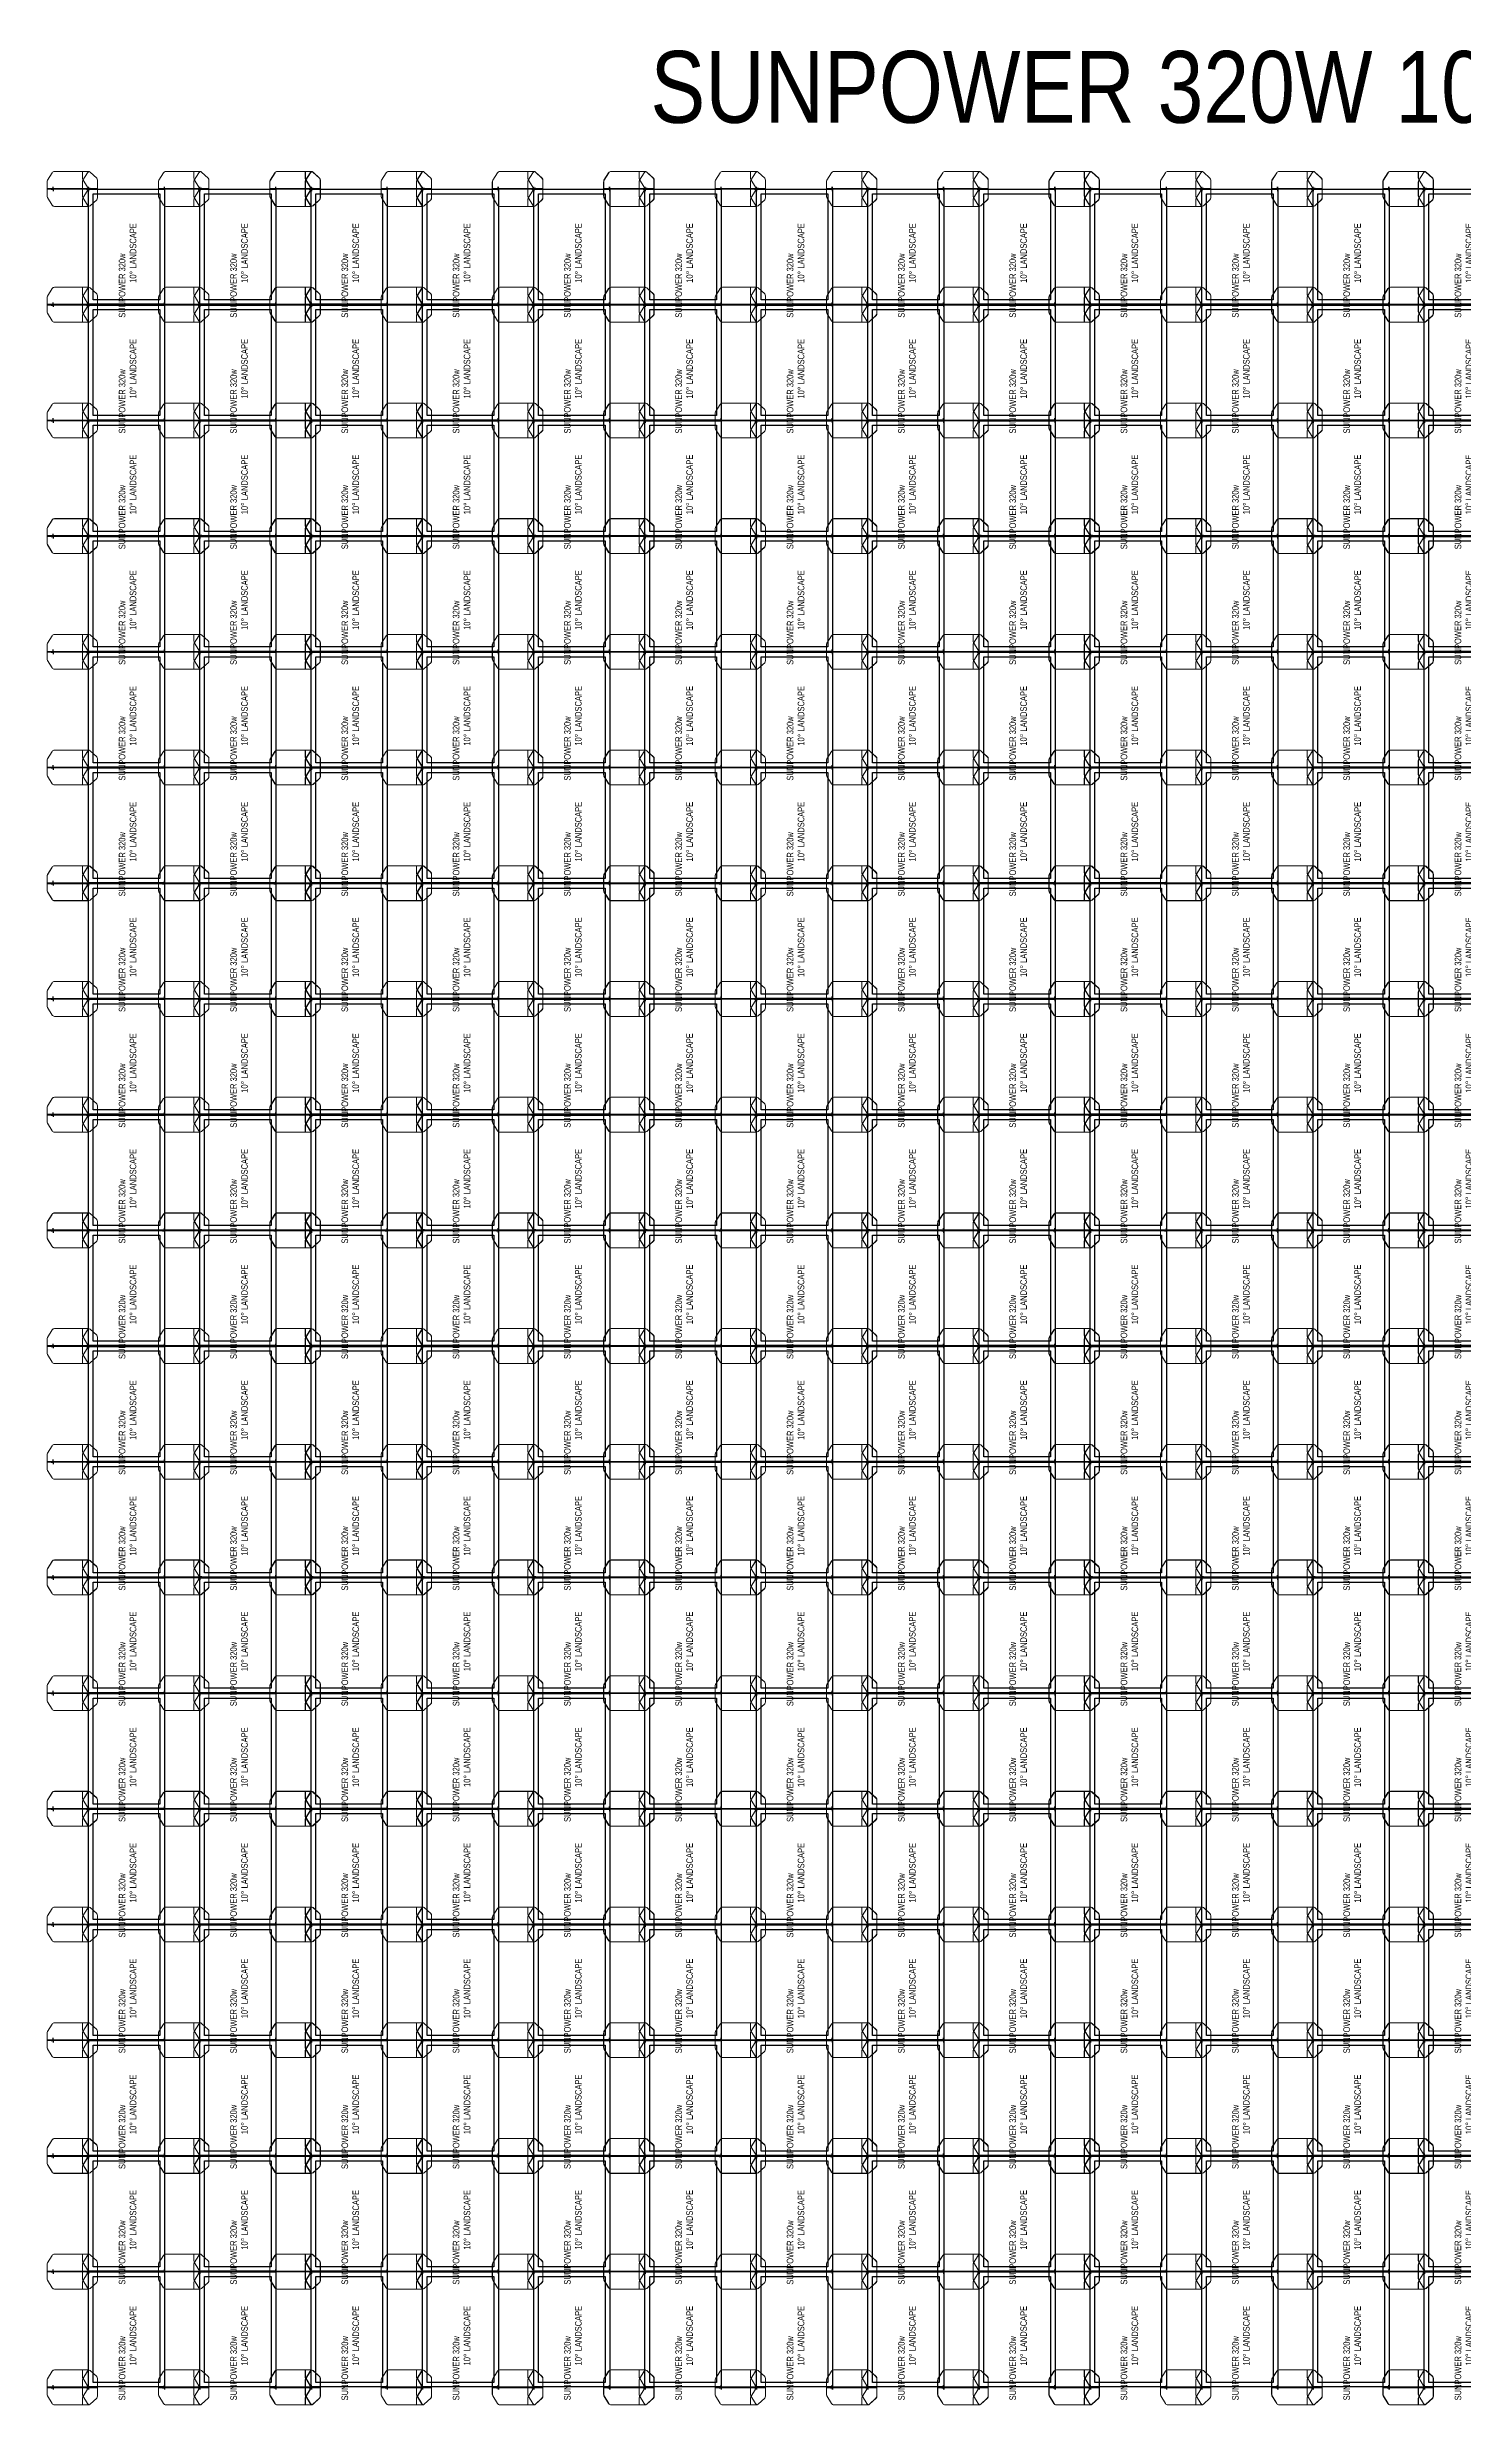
# Model space of a CAD drawing. Header units: feet. Extents: x 5003 to 6515, y 11783 to 13042.
# Drawn here: x 5003 to 5759, y 11783 to 13042 of the extents above; entities that cross this region are included whole.
import ezdxf

# ---------------------------------------------------------------- set-up
doc = ezdxf.new("R2010")
doc.units = ezdxf.units.FT
doc.header["$MEASUREMENT"] = 0
doc.layers.add('CANADIAN 255', color=7, linetype='Continuous')
doc.layers.add('E2-ECOFEET', color=1, linetype='Continuous', lineweight=5)
doc.styles.add('PAPER SPACE TXT', font='technic_.ttf', dxfattribs={"height": 0.125})
doc.styles.get("Standard").update_dxf_attribs({"font": 'calibri.ttf'})

# ---------------------------------------------------------------- blocks, each defined once
blk = doc.blocks.new('EcoFoot2+ single')
at = {"layer": 'Defpoints', "color": 251}
for points in [[(-0.2, 19.9), (-0.2, 18.9), (-1.2, 18.9)], [(0.2, 19.9), (0.2, 18.9), (1.2, 18.9)], [(-0.2, 1), (-0.2, 0), (-1.2, 0)], [(-0.2, -1), (-0.2, 0), (-1.2, 0)], [(0.2, 1), (0.2, 0), (1.2, 0)], [(0.2, -1), (0.2, 0), (1.2, 0)]]:
    blk.add_lwpolyline(points, dxfattribs=at)
for p in [(0, 18.9), (0, 0), (0, 0), (0, 0)]:
    blk.add_point(p, dxfattribs=at)
at = {"layer": 'E2-ECOFEET', "color": 42, "linetype": 'Continuous'}
for p, q in [((-0.2, -4.8), (-0.2, 22.1)), ((-0.2, 0.1), (-0.2, 17.2)), ((0.2, -4.8), (0.2, 22.1)), ((0.2, 0.1), (0.2, 17.2))]:
    blk.add_line(p, q, dxfattribs=at)
at = {"layer": 'E2-ECOFEET', "linetype": 'Continuous'}
blk.add_lwpolyline([(-9.3, 17.2), (-9.3, 0.1, 0.187182), (-9, -0.9), (-5.8, -4.4, 0.210696), (-4.7, -4.8), (4.7, -4.8, 0.210696), (5.8, -4.4), (9, -0.9, 0.187182), (9.3, 0.1), (9.3, 17.2), (9.3, 18.1, 0.261626), (8.6, 19.4), (4.6, 21.9, 0.137668), (3.8, 22.1), (-3.8, 22.1, 0.137668), (-4.6, 21.9), (-8.6, 19.4, 0.261626), (-9.3, 18.1)], format="xyb", close=True, dxfattribs=at)
at = {"layer": 'E2-ECOFEET', "color": 112, "linetype": 'Continuous'}
for points in [[(-0.2, -4.8), (-0.2, -1.7), (-0.2, -0.8, 0.261626), (-0.9, 0.5), (-5, 3, 0.137668), (-5.7, 3.2), (-9.3, 3.2)], [(0.2, -4.8), (0.2, -1.7), (0.2, -0.8, -0.261626), (0.9, 0.5), (5, 3, -0.137668), (5.7, 3.2), (9.3, 3.2)]]:
    blk.add_lwpolyline(points, format="xyb", dxfattribs=at)
at = {"layer": 'E2-ECOFEET', "color": 133, "linetype": 'Continuous'}
blk.add_lwpolyline([(9.3, -0.3, 0.18544), (8.6, 0.5), (4.6, 3, 0.137668), (3.8, 3.2), (-3.8, 3.2, 0.137668), (-4.6, 3), (-8.6, 0.5, 0.18544), (-9.3, -0.3, 0.18544)], format="xyb", dxfattribs=at)
blk = doc.blocks.new('SUNPOWER 230W 10 DGREE')
at = {"layer": 'CANADIAN 255', "linetype": 'Continuous'}
blk.add_lwpolyline([(-20.3, -30.7), (-20.3, 30.7), (20.3, 30.7), (20.3, -30.7), (-20.3, -30.7)], dxfattribs=at)
at = {"layer": 'CANADIAN 255', "color": 1, "linetype": 'Continuous'}
blk.add_lwpolyline([(-17.8, -28.3), (-17.8, 28.3), (17.8, 28.3), (17.8, -28.3)], close=True, dxfattribs=at)
at = {"layer": 'Defpoints', "color": 251, "insert": (0.6, -19.2), "char_height": 3.5, "attachment_point": 4, "rotation": 90}
blk.add_mtext('\\pi-18.664;{\\fTechnicLite|b0|i0|c2|p2;SUNPOWER 320w\\P\\pi0;10° LANDSCAPE}', dxfattribs=at)
blk = doc.blocks.new('SUNPOWER 320W ON ECO FEET')
at = {"color": 1}
blk.add_blockref('SUNPOWER 230W 10 DGREE', (0, 0), dxfattribs=at)
at = {"layer": 'E2-ECOFEET', "rotation": 90}
for p in [(-20.3, 30.9), (39.2, 30.9), (-20.3, -30.9), (39.2, -30.9)]:
    blk.add_blockref('EcoFoot2+ single', p, dxfattribs=at)

msp = doc.modelspace()

# ---------------------------------------------------------------- block references
at = {"color": 1}
for p in [(5045.2, 12935.2), (5104.7, 12935.2), (5164.1, 12935.2), (5223.5, 12935.2), (5282.9, 12935.2), (5342.3, 12935.2), (5401.8, 12935.2), (5461.2, 12935.2), (5520.6, 12935.2), (5580, 12935.2), (5639.5, 12935.2), (5698.9, 12935.2), (5758.3, 12935.2), (5045.2, 12873.4), (5104.7, 12873.4), (5164.1, 12873.4), (5223.5, 12873.4), (5282.9, 12873.4), (5342.3, 12873.4), (5401.8, 12873.4), (5461.2, 12873.4), (5520.6, 12873.4), (5580, 12873.4), (5639.5, 12873.4), (5698.9, 12873.4), (5758.3, 12873.4), (5045.2, 12811.6), (5104.7, 12811.6), (5164.1, 12811.6), (5223.5, 12811.6), (5282.9, 12811.6), (5342.3, 12811.6), (5401.8, 12811.6), (5461.2, 12811.6), (5520.6, 12811.6), (5580, 12811.6), (5639.5, 12811.6), (5698.9, 12811.6), (5758.3, 12811.6), (5045.2, 12749.9), (5104.7, 12749.9), (5164.1, 12749.9), (5223.5, 12749.9), (5282.9, 12749.9), (5342.3, 12749.9), (5401.8, 12749.9), (5461.2, 12749.9), (5520.6, 12749.9), (5580, 12749.9), (5639.5, 12749.9), (5698.9, 12749.9), (5758.3, 12749.9), (5045.2, 12688.1), (5104.7, 12688.1), (5164.1, 12688.1), (5223.5, 12688.1), (5282.9, 12688.1), (5342.3, 12688.1), (5401.8, 12688.1), (5461.2, 12688.1), (5520.6, 12688.1), (5580, 12688.1), (5639.5, 12688.1), (5698.9, 12688.1), (5758.3, 12688.1), (5045.2, 12626.3), (5104.7, 12626.3), (5164.1, 12626.3), (5223.5, 12626.3), (5282.9, 12626.3), (5342.3, 12626.3), (5401.8, 12626.3), (5461.2, 12626.3), (5520.6, 12626.3), (5580, 12626.3), (5639.5, 12626.3), (5698.9, 12626.3), (5758.3, 12626.3), (5045.2, 12564.6), (5104.7, 12564.6), (5164.1, 12564.6), (5223.5, 12564.6), (5282.9, 12564.6), (5342.3, 12564.6), (5401.8, 12564.6), (5461.2, 12564.6), (5520.6, 12564.6), (5580, 12564.6), (5639.5, 12564.6), (5698.9, 12564.6), (5758.3, 12564.6), (5045.2, 12502.8), (5104.7, 12502.8), (5164.1, 12502.8), (5223.5, 12502.8), (5282.9, 12502.8), (5342.3, 12502.8), (5401.8, 12502.8), (5461.2, 12502.8), (5520.6, 12502.8), (5580, 12502.8), (5639.5, 12502.8), (5698.9, 12502.8), (5758.3, 12502.8), (5045.2, 12441), (5104.7, 12441), (5164.1, 12441), (5223.5, 12441), (5282.9, 12441), (5342.3, 12441), (5401.8, 12441), (5461.2, 12441), (5520.6, 12441), (5580, 12441), (5639.5, 12441), (5698.9, 12441), (5758.3, 12441), (5045.2, 12379.3), (5104.7, 12379.3), (5164.1, 12379.3), (5223.5, 12379.3), (5282.9, 12379.3), (5342.3, 12379.3), (5401.8, 12379.3), (5461.2, 12379.3), (5520.6, 12379.3), (5580, 12379.3), (5639.5, 12379.3), (5698.9, 12379.3), (5758.3, 12379.3), (5045.2, 12317.5), (5104.7, 12317.5), (5164.1, 12317.5), (5223.5, 12317.5), (5282.9, 12317.5), (5342.3, 12317.5), (5401.8, 12317.5), (5461.2, 12317.5), (5520.6, 12317.5), (5580, 12317.5), (5639.5, 12317.5), (5698.9, 12317.5), (5758.3, 12317.5), (5045.2, 12255.7), (5104.7, 12255.7), (5164.1, 12255.7), (5223.5, 12255.7), (5282.9, 12255.7), (5342.3, 12255.7), (5401.8, 12255.7), (5461.2, 12255.7), (5520.6, 12255.7), (5580, 12255.7), (5639.5, 12255.7), (5698.9, 12255.7), (5758.3, 12255.7), (5045.2, 12194), (5104.7, 12194), (5164.1, 12194), (5223.5, 12194), (5282.9, 12194), (5342.3, 12194), (5401.8, 12194), (5461.2, 12194), (5520.6, 12194), (5580, 12194), (5639.5, 12194), (5698.9, 12194), (5758.3, 12194), (5045.2, 12132.2), (5104.7, 12132.2), (5164.1, 12132.2), (5223.5, 12132.2), (5282.9, 12132.2), (5342.3, 12132.2), (5401.8, 12132.2), (5461.2, 12132.2), (5520.6, 12132.2), (5580, 12132.2), (5639.5, 12132.2), (5698.9, 12132.2), (5758.3, 12132.2), (5045.2, 12070.5), (5104.7, 12070.5), (5164.1, 12070.5), (5223.5, 12070.5), (5282.9, 12070.5), (5342.3, 12070.5), (5401.8, 12070.5), (5461.2, 12070.5), (5520.6, 12070.5), (5580, 12070.5), (5639.5, 12070.5), (5698.9, 12070.5), (5758.3, 12070.5), (5045.2, 12008.7), (5104.7, 12008.7), (5164.1, 12008.7), (5223.5, 12008.7), (5282.9, 12008.7), (5342.3, 12008.7), (5401.8, 12008.7), (5461.2, 12008.7), (5520.6, 12008.7), (5580, 12008.7), (5639.5, 12008.7), (5698.9, 12008.7), (5758.3, 12008.7), (5045.2, 11946.9), (5104.7, 11946.9), (5164.1, 11946.9), (5223.5, 11946.9), (5282.9, 11946.9), (5342.3, 11946.9), (5401.8, 11946.9), (5461.2, 11946.9), (5520.6, 11946.9), (5580, 11946.9), (5639.5, 11946.9), (5698.9, 11946.9), (5758.3, 11946.9), (5045.2, 11885.2), (5104.7, 11885.2), (5164.1, 11885.2), (5223.5, 11885.2), (5282.9, 11885.2), (5342.3, 11885.2), (5401.8, 11885.2), (5461.2, 11885.2), (5520.6, 11885.2), (5580, 11885.2), (5639.5, 11885.2), (5698.9, 11885.2), (5758.3, 11885.2), (5045.2, 11823.4), (5104.7, 11823.4), (5164.1, 11823.4), (5223.5, 11823.4), (5282.9, 11823.4), (5342.3, 11823.4), (5401.8, 11823.4), (5461.2, 11823.4), (5520.6, 11823.4), (5580, 11823.4), (5639.5, 11823.4), (5698.9, 11823.4), (5758.3, 11823.4)]:
    msp.add_blockref('SUNPOWER 320W ON ECO FEET', p, dxfattribs=at)

# ---------------------------------------------------------------- texts
at = {"style": 'PAPER SPACE TXT'}
msp.add_text('SUNPOWER 320W 10-DEGREE (ECO+2)', height=38.334, dxfattribs=at).set_placement((5324.9, 13001.4))

doc.saveas('drawing.dxf')
